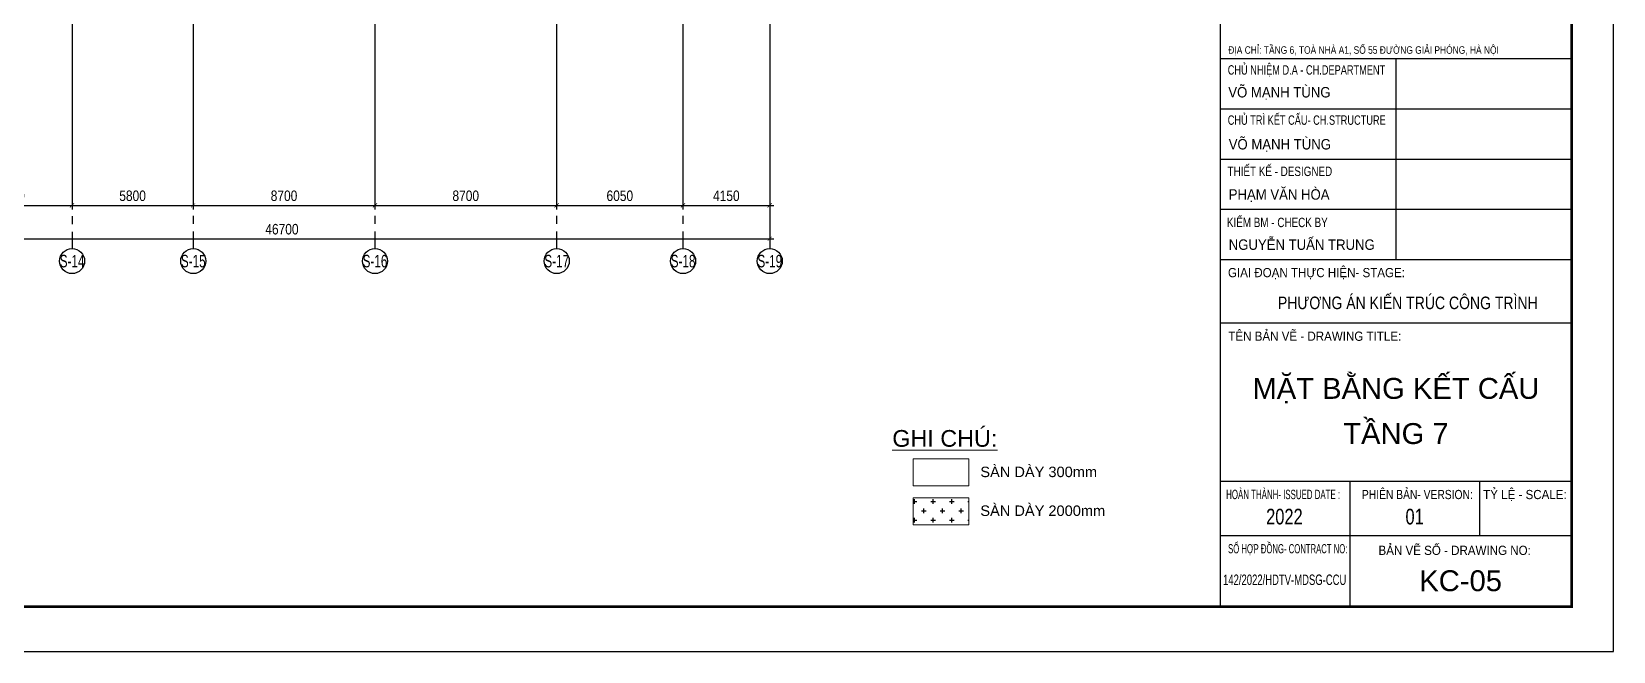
# Model space of a CAD drawing. Header units: millimetres. Extents: x -80883 to 1826631, y -376836 to 309394.
# Drawn here: x 1750908 to 1826631, y -366824 to -337153 of the extents above; entities that cross this region are included whole.
import ezdxf
from ezdxf.enums import TextEntityAlignment as Align

# ---------------------------------------------------------------- set-up
doc = ezdxf.new("R2010")
doc.units = ezdxf.units.MM
doc.header["$LTSCALE"] = 100
doc.header["$PDMODE"] = 32
doc.header["$PDSIZE"] = 2.5
doc.linetypes.add('CENTER2', pattern=[1.125, 0.75, -0.125, 0.125, -0.125])
for name, color, linetype in [('ccu11-Dim', 8, 'Continuous'), ('ccu12-Hatch', 250, 'Continuous'), ('ccu12-Truc', 13, 'CENTER2'), ('KT-Dim', 8, 'Continuous'), ('Xref_ST_MBDV Cot vach 30.7.2022|Xref_ST_MBDV Cot vach 30.7.2022|Xref_ST_MBDV Cot vach 30.7.2022|Xref_ST_MBDV Cot vach 30.7.2022|A-GRID-SYM', 50, 'Continuous')]:
    doc.layers.add(name, color=color, linetype=linetype)
doc.layers.add('ccu12-Tencaukien', color=9, linetype='Continuous', lineweight=15)
doc.layers.add('KT-Net thay', color=7, linetype='Continuous', lineweight=15)
doc.styles.add('51KHUNG TEN$0$khung ten A1$1$Standard', font='', dxfattribs={"width": 0.9})
doc.styles.add('Arial', font='arial.ttf', dxfattribs={"width": 0.7})
doc.styles.add('Arial Narrow', font='ARIALN.TTF')
doc.styles.add('HBA-Text', font='GOTHIC.TTF')
doc.styles.get('51KHUNG TEN$0$khung ten A1$1$Standard').set_extended_font_data('.VnArialH')
doc.dimstyles.new('ccu12-200', dxfattribs={"dimscale": 200, "dimtxt": 2.5, "dimasz": 1, "dimexe": 1, "dimexo": 2, "dimgap": 1, "dimtad": 1, "dimdec": 0, "dimrnd": 5, "dimdsep": 46, "dimtxsty": 'Arial Narrow', "dimblk": 'ARCHTICK', "dimcen": -1, "dimdle": 1, "dimclrd": 256, "dimclre": 256, "dimclrt": 3, "dimadec": 0, "dimazin": 2, "dimtfac": 0.1, "dimtdec": 0, "dimtmove": 0, "dimatfit": 1, "dimldrblk": 'ARCHTICK', "dimfxl": 1, "dimtvp": 0.833333, "dimtolj": 1, "dimtzin": 12, "dimarcsym": 0})

# ---------------------------------------------------------------- blocks, each defined once
blk = doc.blocks.new('Khung ten_A1', base_point=(-3406704, 253379))
for p, q in [((74690, 58471), (74690, 1072)), ((74690, 58471), (74690, 1072)), ((74690, 14188), (83100, 14188)), ((74690, 14188), (83100, 14188)), ((78895, 14188), (78895, 9382)), ((74690, 12986), (83100, 12986)), ((74690, 11785), (83100, 11785)), ((74690, 11785), (83100, 11785)), ((74690, 11785), (83100, 11785)), ((74690, 11785), (83100, 11785)), ((74690, 10583), (83100, 10583)), ((74690, 10583), (83100, 10583)), ((74690, 9382), (83100, 9382)), ((74690, 9382), (83100, 9382)), ((74690, 7866), (83100, 7866)), ((74690, 7866), (83100, 7866)), ((74690, 7866), (83100, 7866)), ((74690, 4075), (83100, 4075)), ((74690, 4075), (83100, 4075)), ((77788, 4075), (77788, 1072)), ((80892, 4075), (80892, 2774)), ((74690, 2774), (83100, 2774)), ((74690, 2774), (83100, 2774))]:
    blk.add_line(p, q)
at = {"layer": 'Defpoints', "color": 1}
blk.add_lwpolyline([(84100, 0), (84100, 59471), (0, 59471), (0, 0)], close=True, dxfattribs=at)
at = {"layer": 'KT-Net thay', "const_width": 60}
blk.add_lwpolyline([(2700, 1071), (83100, 1071), (83100, 58471), (2700, 58471)], close=True, dxfattribs=at)
at = {"color": 2, "style": '51KHUNG TEN$0$khung ten A1$1$Standard'}
for s, height, width, p in [('®Þa chØ: tÇng 6, toµ nhµ a1, sè 55 ®\xadêng gi¶i phãng, hµ néi', 180.21, 0.8, (78122, 14305)), ('2022', 375.4, 0.75, (76226, 3038)), ('142/2022/hdtv-mdsg-ccu', 250, 0.65, (76233, 1589))]:
    blk.add_text(s, height=height, dxfattribs=dict(at, width=width)).set_placement(p, align=Align.CENTER)
for s, height, width, p in [('Chñ nhiÖm d.a - ch.department', 225.27, 0.7, (74870, 13806)), ('Chñ tr× KÕT CÊU- ch.STRUCTURE', 225.27, 0.7, (74870, 12605)), ('ThiÕt kÕ - designed', 225.27, 0.75, (74865, 11378)), ('KiÓm BM - check by', 225.27, 0.75, (74850, 10155)), ('giai ®o¹n thùc hiÖn- stage:', 220.26, 0.9, (74875, 8957)), ('tªn b¶n vÏ - drawing title:', 220.26, 0.9, (74884, 7434)), ('Hoµn thµnh- issued date : ', 225.27, 0.6, (74832, 3644)), ('phiªn b¶n- version:', 220.26, 0.8, (78082, 3644)), ('tû lÖ - scale:', 220.26, 0.9, (80983, 3644)), ('01', 375.4, 0.75, (79124, 3038)), ('sè hîp ®ång- CONTRACT NO:', 220.26, 0.6, (74878, 2347)), ('B¶n vÏ sè - drawing no:', 220.26, 0.9, (78478, 2308))]:
    blk.add_text(s, height=height, dxfattribs=dict(at, width=width)).set_placement(p)
at = {"style": '51KHUNG TEN$0$khung ten A1$1$Standard'}
for s, height, width, p in [('vâ m¹nh tïng', 250.3, 0.9, (74883, 13259)), ('vâ m¹nh tïng', 250.3, 0.9, (74893, 12014)), ('nguyÔn TUÊN TRUNG', 250.3, 0.9, (74893, 9611)), ('PH¦¥NG ¸N KIÕN TRóC C¤NG TR×NH', 300, 0.8, (76071, 8192))]:
    blk.add_text(s, height=height, dxfattribs=dict(at, width=width)).set_placement(p)
at = {"color": 1, "style": '51KHUNG TEN$0$khung ten A1$1$Standard', "width": 0.9}
blk.add_text('PH¹M V¡N HßA', height=250.3, dxfattribs=at).set_placement((74893, 10812))
blk = doc.blocks.new('_ARCHTICK')
at = {"color": 0, "linetype": 'ByBlock', "const_width": 0.15}
blk.add_lwpolyline([(-0.5, -0.5), (0.5, 0.5)], dxfattribs=at)
blk = doc.blocks.new('*D1001')
at = {"layer": 'Defpoints', "color": 0, "transparency": 16777216}
for p in [(362499, -94047), (409199, -94047), (409199, -103941)]:
    blk.add_point(p, dxfattribs=at)
at = {"layer": 'KT-Dim', "lineweight": -2, "transparency": 16777216}
for p, q in [((362499, -94447), (362499, -104141)), ((409199, -94447), (409199, -104141)), ((362299, -103941), (409399, -103941))]:
    blk.add_line(p, q, dxfattribs=at)
at = {"layer": 'KT-Dim', "lineweight": -2, "transparency": 16777216, "xscale": 200, "yscale": 200, "zscale": 200, "rotation": 180}
blk.add_blockref('_ARCHTICK', (362499, -103941), dxfattribs=at)
at = {"layer": 'KT-Dim', "lineweight": -2, "transparency": 16777216, "xscale": 200, "yscale": 200, "zscale": 200}
blk.add_blockref('_ARCHTICK', (409199, -103941), dxfattribs=at)
at = {"layer": 'KT-Dim', "color": 3, "transparency": 16777216, "insert": (385849, -103485), "char_height": 500, "attachment_point": 5, "style": 'Arial Narrow'}
blk.add_mtext('\\A1;46700', dxfattribs=at)
blk = doc.blocks.new('GRID-SYM-flat-73')
at = {"layer": 'Xref_ST_MBDV Cot vach 30.7.2022|Xref_ST_MBDV Cot vach 30.7.2022|Xref_ST_MBDV Cot vach 30.7.2022|Xref_ST_MBDV Cot vach 30.7.2022|A-GRID-SYM'}
blk.add_circle((0, 0, 0), 900, dxfattribs=at)
at = {"layer": 'Xref_ST_MBDV Cot vach 30.7.2022|Xref_ST_MBDV Cot vach 30.7.2022|Xref_ST_MBDV Cot vach 30.7.2022|Xref_ST_MBDV Cot vach 30.7.2022|A-GRID-SYM', "style": 'HBA-Text'}
blk.add_attdef('GRID', text='', height=900, rotation=359.63025, dxfattribs=at).set_placement((0, 0, 0), align=Align.MIDDLE_CENTER)
blk = doc.blocks.new('*D983')
at = {"layer": 'Defpoints', "color": 0, "transparency": 16777216}
for p in [(369999, -94047, 0), (375799, -94047), (375799, -102341)]:
    blk.add_point(p, dxfattribs=at)
at = {"layer": 'KT-Dim', "lineweight": -2, "transparency": 16777216}
for p, q in [((369999, -94447), (369999, -102541)), ((375799, -94447), (375799, -102541)), ((369799, -102341), (375999, -102341))]:
    blk.add_line(p, q, dxfattribs=at)
at = {"layer": 'KT-Dim', "lineweight": -2, "transparency": 16777216, "xscale": 200, "yscale": 200, "zscale": 200, "rotation": 180}
blk.add_blockref('_ARCHTICK', (369999, -102341), dxfattribs=at)
at = {"layer": 'KT-Dim', "lineweight": -2, "transparency": 16777216, "xscale": 200, "yscale": 200, "zscale": 200}
blk.add_blockref('_ARCHTICK', (375799, -102341), dxfattribs=at)
at = {"layer": 'KT-Dim', "color": 3, "transparency": 16777216, "insert": (372899, -101885), "char_height": 500, "attachment_point": 5, "style": 'Arial Narrow'}
blk.add_mtext('\\A1;5800', dxfattribs=at)
blk = doc.blocks.new('*D984')
at = {"layer": 'Defpoints', "color": 0, "transparency": 16777216}
for p in [(375799, -94047), (381599, -94047), (381599, -102341)]:
    blk.add_point(p, dxfattribs=at)
at = {"layer": 'KT-Dim', "lineweight": -2, "transparency": 16777216}
for p, q in [((375799, -94447), (375799, -102541)), ((381599, -94447), (381599, -102541)), ((375599, -102341), (381799, -102341))]:
    blk.add_line(p, q, dxfattribs=at)
at = {"layer": 'KT-Dim', "lineweight": -2, "transparency": 16777216, "xscale": 200, "yscale": 200, "zscale": 200, "rotation": 180}
blk.add_blockref('_ARCHTICK', (375799, -102341), dxfattribs=at)
at = {"layer": 'KT-Dim', "lineweight": -2, "transparency": 16777216, "xscale": 200, "yscale": 200, "zscale": 200}
blk.add_blockref('_ARCHTICK', (381599, -102341), dxfattribs=at)
at = {"layer": 'KT-Dim', "color": 3, "transparency": 16777216, "insert": (378699, -101885), "char_height": 500, "attachment_point": 5, "style": 'Arial Narrow'}
blk.add_mtext('\\A1;5800', dxfattribs=at)
blk = doc.blocks.new('*D985')
at = {"layer": 'Defpoints', "color": 0, "transparency": 16777216}
for p in [(381599, -94047), (390299, -94047), (390299, -102341)]:
    blk.add_point(p, dxfattribs=at)
at = {"layer": 'KT-Dim', "lineweight": -2, "transparency": 16777216}
for p, q in [((381599, -94447), (381599, -102541)), ((390299, -94447), (390299, -102541)), ((381399, -102341), (390499, -102341))]:
    blk.add_line(p, q, dxfattribs=at)
at = {"layer": 'KT-Dim', "lineweight": -2, "transparency": 16777216, "xscale": 200, "yscale": 200, "zscale": 200, "rotation": 180}
blk.add_blockref('_ARCHTICK', (381599, -102341), dxfattribs=at)
at = {"layer": 'KT-Dim', "lineweight": -2, "transparency": 16777216, "xscale": 200, "yscale": 200, "zscale": 200}
blk.add_blockref('_ARCHTICK', (390299, -102341), dxfattribs=at)
at = {"layer": 'KT-Dim', "color": 3, "transparency": 16777216, "insert": (385949, -101885), "char_height": 500, "attachment_point": 5, "style": 'Arial Narrow'}
blk.add_mtext('\\A1;8700', dxfattribs=at)
blk = doc.blocks.new('*D986')
at = {"layer": 'Defpoints', "color": 0, "transparency": 16777216}
for p in [(390299, -94047), (398999, -94047), (398999, -102341)]:
    blk.add_point(p, dxfattribs=at)
at = {"layer": 'KT-Dim', "lineweight": -2, "transparency": 16777216}
for p, q in [((390299, -94447), (390299, -102541)), ((398999, -94447), (398999, -102541)), ((390099, -102341), (399199, -102341))]:
    blk.add_line(p, q, dxfattribs=at)
at = {"layer": 'KT-Dim', "lineweight": -2, "transparency": 16777216, "xscale": 200, "yscale": 200, "zscale": 200, "rotation": 180}
blk.add_blockref('_ARCHTICK', (390299, -102341), dxfattribs=at)
at = {"layer": 'KT-Dim', "lineweight": -2, "transparency": 16777216, "xscale": 200, "yscale": 200, "zscale": 200}
blk.add_blockref('_ARCHTICK', (398999, -102341), dxfattribs=at)
at = {"layer": 'KT-Dim', "color": 3, "transparency": 16777216, "insert": (394649, -101885), "char_height": 500, "attachment_point": 5, "style": 'Arial Narrow'}
blk.add_mtext('\\A1;8700', dxfattribs=at)
blk = doc.blocks.new('*D987')
at = {"layer": 'Defpoints', "color": 0, "transparency": 16777216}
for p in [(398999, -94047), (405049, -94095), (405049, -102341)]:
    blk.add_point(p, dxfattribs=at)
at = {"layer": 'KT-Dim', "lineweight": -2, "transparency": 16777216}
for p, q in [((398999, -94447), (398999, -102541)), ((405049, -94495), (405049, -102541)), ((398799, -102341), (405249, -102341))]:
    blk.add_line(p, q, dxfattribs=at)
at = {"layer": 'KT-Dim', "lineweight": -2, "transparency": 16777216, "xscale": 200, "yscale": 200, "zscale": 200, "rotation": 180}
blk.add_blockref('_ARCHTICK', (398999, -102341), dxfattribs=at)
at = {"layer": 'KT-Dim', "lineweight": -2, "transparency": 16777216, "xscale": 200, "yscale": 200, "zscale": 200}
blk.add_blockref('_ARCHTICK', (405049, -102341), dxfattribs=at)
at = {"layer": 'KT-Dim', "color": 3, "transparency": 16777216, "insert": (402024, -101885), "char_height": 500, "attachment_point": 5, "style": 'Arial Narrow'}
blk.add_mtext('\\A1;6050', dxfattribs=at)
blk = doc.blocks.new('*D988')
at = {"layer": 'Defpoints', "color": 0, "transparency": 16777216}
for p in [(405049, -94095), (409199, -94095), (409199, -102341)]:
    blk.add_point(p, dxfattribs=at)
at = {"layer": 'KT-Dim', "lineweight": -2, "transparency": 16777216}
for p, q in [((405049, -94495), (405049, -102541)), ((409199, -94495), (409199, -102541)), ((404849, -102341), (409399, -102341))]:
    blk.add_line(p, q, dxfattribs=at)
at = {"layer": 'KT-Dim', "lineweight": -2, "transparency": 16777216, "xscale": 200, "yscale": 200, "zscale": 200, "rotation": 180}
blk.add_blockref('_ARCHTICK', (405049, -102341), dxfattribs=at)
at = {"layer": 'KT-Dim', "lineweight": -2, "transparency": 16777216, "xscale": 200, "yscale": 200, "zscale": 200}
blk.add_blockref('_ARCHTICK', (409199, -102341), dxfattribs=at)
at = {"layer": 'KT-Dim', "color": 3, "transparency": 16777216, "insert": (407124, -101885), "char_height": 500, "attachment_point": 5, "style": 'Arial Narrow'}
blk.add_mtext('\\A1;4150', dxfattribs=at)
blk = doc.blocks.new('Grid-ST-flat-3')
at = {"layer": 'ccu12-Truc', "ltscale": 30}
for p, q in [((381599.4, -66474.8), (381599.4, -104409.6)), ((390299.4, -66474.8), (390299.4, -104409.6)), ((398999.4, -66474.8), (398999.4, -104409.6)), ((405049.4, -66474.8), (405049.4, -104409.6)), ((409199.4, -66474.8), (409199.4, -104409.6)), ((375799.4, -69862.9), (375799.4, -104409.6))]:
    blk.add_line(p, q, dxfattribs=at)
at = {"layer": 'KT-Dim'}
ref = blk.add_blockref('GRID-SYM-flat-73', (375804.2, -105009.6), dxfattribs=dict(at, xscale=0.6666666666666665, yscale=0.6666666666666665, zscale=0.6666666666666665, rotation=0.325197994598278))
ref.add_attrib('GRID', 'S-14', dxfattribs={"layer": 'Xref_ST_MBDV Cot vach 30.7.2022|Xref_ST_MBDV Cot vach 30.7.2022|Xref_ST_MBDV Cot vach 30.7.2022|Xref_ST_MBDV Cot vach 30.7.2022|A-GRID-SYM', "height": 600, "style": 'HBA-Text', "width": 0.7}).set_placement((375804.2, -105009.6, 0), align=Align.MIDDLE_CENTER)
ref = blk.add_blockref('GRID-SYM-flat-73', (381604.2, -105009.6), dxfattribs=dict(at, xscale=0.6666666666666665, yscale=0.6666666666666665, zscale=0.6666666666666665, rotation=0.325197994598278))
ref.add_attrib('GRID', 'S-15', dxfattribs={"layer": 'Xref_ST_MBDV Cot vach 30.7.2022|Xref_ST_MBDV Cot vach 30.7.2022|Xref_ST_MBDV Cot vach 30.7.2022|Xref_ST_MBDV Cot vach 30.7.2022|A-GRID-SYM', "height": 600, "style": 'HBA-Text', "width": 0.7}).set_placement((381604.2, -105009.6, 0), align=Align.MIDDLE_CENTER)
ref = blk.add_blockref('GRID-SYM-flat-73', (390304.2, -105009.6), dxfattribs=dict(at, xscale=0.6666666666666665, yscale=0.6666666666666665, zscale=0.6666666666666665, rotation=0.325197994598278))
ref.add_attrib('GRID', 'S-16', dxfattribs={"layer": 'Xref_ST_MBDV Cot vach 30.7.2022|Xref_ST_MBDV Cot vach 30.7.2022|Xref_ST_MBDV Cot vach 30.7.2022|Xref_ST_MBDV Cot vach 30.7.2022|A-GRID-SYM', "height": 600, "style": 'HBA-Text', "width": 0.7}).set_placement((390304.2, -105009.6, 0), align=Align.MIDDLE_CENTER)
ref = blk.add_blockref('GRID-SYM-flat-73', (399004.2, -105009.6), dxfattribs=dict(at, xscale=0.6666666666666665, yscale=0.6666666666666665, zscale=0.6666666666666665, rotation=0.325197994598278))
ref.add_attrib('GRID', 'S-17', dxfattribs={"layer": 'Xref_ST_MBDV Cot vach 30.7.2022|Xref_ST_MBDV Cot vach 30.7.2022|Xref_ST_MBDV Cot vach 30.7.2022|Xref_ST_MBDV Cot vach 30.7.2022|A-GRID-SYM', "height": 600, "style": 'HBA-Text', "width": 0.7}).set_placement((399004.2, -105009.6, 0), align=Align.MIDDLE_CENTER)
ref = blk.add_blockref('GRID-SYM-flat-73', (405054.2, -105009.6), dxfattribs=dict(at, xscale=0.6666666666666665, yscale=0.6666666666666665, zscale=0.6666666666666665, rotation=0.325197994598278))
ref.add_attrib('GRID', 'S-18', dxfattribs={"layer": 'Xref_ST_MBDV Cot vach 30.7.2022|Xref_ST_MBDV Cot vach 30.7.2022|Xref_ST_MBDV Cot vach 30.7.2022|Xref_ST_MBDV Cot vach 30.7.2022|A-GRID-SYM', "height": 600, "style": 'HBA-Text', "width": 0.7}).set_placement((405054.2, -105009.6, 0), align=Align.MIDDLE_CENTER)
ref = blk.add_blockref('GRID-SYM-flat-73', (409204.2, -105009.6), dxfattribs=dict(at, xscale=0.6666666666666665, yscale=0.6666666666666665, zscale=0.6666666666666665, rotation=0.325197994598278))
ref.add_attrib('GRID', 'S-19', dxfattribs={"layer": 'Xref_ST_MBDV Cot vach 30.7.2022|Xref_ST_MBDV Cot vach 30.7.2022|Xref_ST_MBDV Cot vach 30.7.2022|Xref_ST_MBDV Cot vach 30.7.2022|A-GRID-SYM', "height": 600, "style": 'HBA-Text', "width": 0.7}).set_placement((409204.2, -105009.6, 0), align=Align.MIDDLE_CENTER)
for base, p1, p2, picture, middle in [((409199.4, -103940.5), (362499.4, -94047.1), (409199.4, -94047.1), '*D1001', (385849.4, -103485.2)), ((375799.4, -102340.5), (369999.4, -94047.1, 0), (375799.4, -94047.1), '*D983', (372899.4, -101885.2)), ((381599.4, -102340.5), (375799.4, -94047.1), (381599.4, -94047.1), '*D984', (378699.4, -101885.2)), ((390299.4, -102340.5), (381599.4, -94047.1), (390299.4, -94047.1), '*D985', (385949.4, -101885.2)), ((398999.4, -102340.5), (390299.4, -94047.1), (398999.4, -94047.1), '*D986', (394649.4, -101885.2)), ((405049.4, -102340.5), (398999.4, -94047.1), (405049.4, -94094.7), '*D987', (402024.4, -101885.2)), ((409199.4, -102340.5), (405049.4, -94094.7), (409199.4, -94094.7), '*D988', (407124.4, -101885.2))]:
    dim = blk.add_linear_dim(base=base, p1=p1, p2=p2, dimstyle='ccu12-200', dxfattribs=at)
    dim.commit()
    dim.dimension.update_dxf_attribs({"geometry": picture, "text_midpoint": middle})

msp = doc.modelspace()

# ---------------------------------------------------------------- hatches: boundary and pattern name
at = {"layer": 'ccu12-Hatch', "ltscale": 0.5}
h = msp.add_hatch(dxfattribs=at)
h.set_pattern_fill('CROSS', color=256, scale=70)
h.set_pattern_definition([(0, (-13824.9, -1826.4), (444.5, 444.5), [222.25, -666.75]), (90, (-13713.8, -1937.54), (-444.5, 444.5), [222.25, -666.75])])
h.paths.add_polyline_path([(1793117, -359470.3), (1795777, -359470.3), (1795777, -360760.3), (1793117, -360760.3)])

# ---------------------------------------------------------------- linework, layer by layer
at = {"layer": 'ccu12-Tencaukien', "color": 0, "ltscale": 20}
for points in [[(1793117, -357611.8), (1795777, -357611.8), (1795777, -358901.8), (1793117, -358901.8)], [(1793117, -359470.3), (1795777, -359470.3), (1795777, -360760.3), (1793117, -360760.3)]]:
    msp.add_lwpolyline(points, close=True, dxfattribs=at)

# ---------------------------------------------------------------- block references
msp.add_blockref('Grid-ST-flat-3', (1377041.6, -243129.8))
at = {"layer": 'ccu11-Dim', "xscale": 2.000000000621877, "yscale": 2.000000000621877, "zscale": 2.000000000621877}
msp.add_blockref('Khung ten_A1', (-5154976.8, 139934.6), dxfattribs=at)

# ---------------------------------------------------------------- texts
at = {"layer": 'ccu11-Dim', "color": 31, "style": 'Arial'}
for s, p in [('MẶT BẰNG KẾT CẤU', (1816221.5, -354234.7)), ('TẦNG 7', (1816221.5, -356396.7)), ('KC-05', (1819319.5, -363442.3))]:
    msp.add_text(s, height=1000, dxfattribs=at).set_placement(p, align=Align.MIDDLE_CENTER)
at = {"layer": 'ccu12-Tencaukien', "color": 31, "style": 'Arial'}
msp.add_text('%%uGHI CHÚ:', height=800, dxfattribs=at).set_placement((1794626.2, -357028.2), align=Align.CENTER)
for s, p in [('SÀN DÀY 300mm', (1796325.5, -358481.8)), ('SÀN DÀY 2000mm', (1796325.5, -360340.3))]:
    msp.add_text(s, height=500, dxfattribs=at).set_placement(p)

doc.saveas('drawing.dxf')
